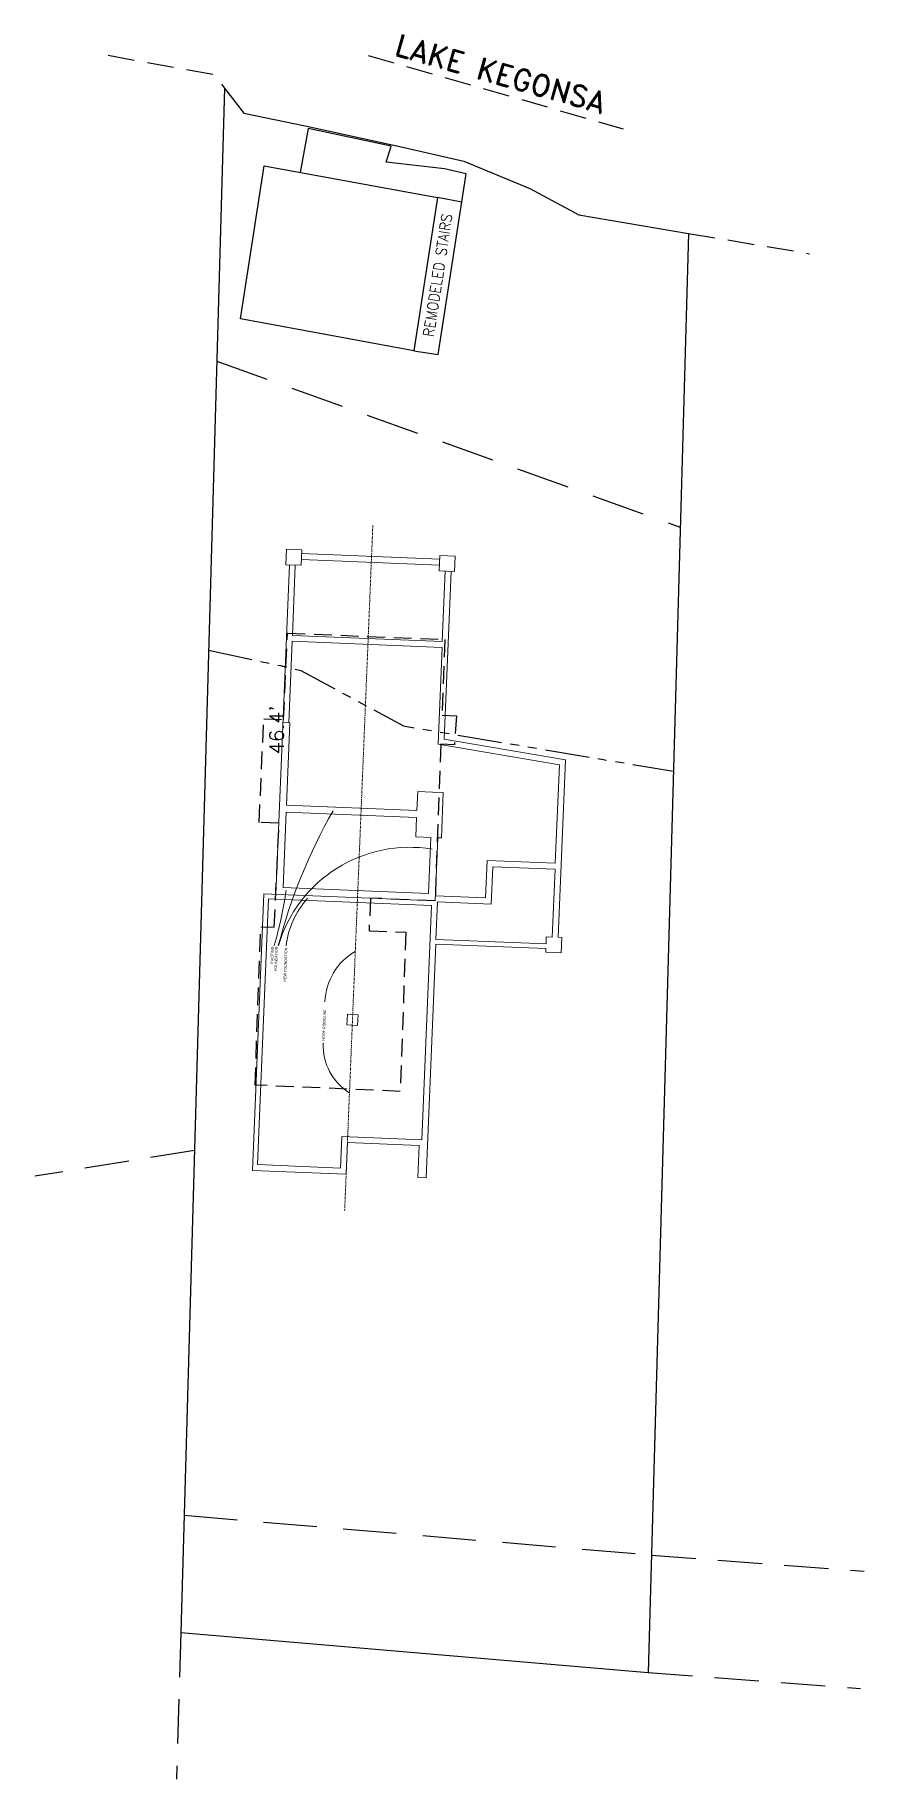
# Model space of a CAD drawing. Extents: x 855811 to 855928, y 436947 to 437192.
import ezdxf
from ezdxf.enums import TextEntityAlignment as Align

# ---------------------------------------------------------------- set-up
doc = ezdxf.new("R2010")
doc.units = 0
doc.header["$MEASUREMENT"] = 0
for name, pattern in [('Center 1_4_', [0.53125, 0.25, -0.09375, 0.09375, -0.09375]), ('DASHED', [0.75, 0.5, -0.25]), ('DASHED2', [0.375, 0.25, -0.125]), ('PHANTOM2', [1.25, 0.625, -0.125, 0.125, -0.125, 0.125, -0.125])]:
    doc.linetypes.add(name, pattern=pattern)
doc.layers.get('0').update_dxf_attribs({"linetype": 'CONTINUOUS'})
doc.layers.get('Defpoints').update_dxf_attribs({"linetype": 'CONTINUOUS'})
for name, color, linetype, lineweight in [('A-DETL-CNTR', 5, 'Center 1_4_', 9), ('G-ANNO-TEXT', 231, 'CONTINUOUS', 9), ('S-FNDN', 32, 'CONTINUOUS', 9)]:
    doc.layers.add(name, color=color, linetype=linetype, lineweight=lineweight)
for name, color, linetype in [('AJOINERS', 3, 'DASHED2'), ('ANNOTATION', 6, 'CONTINUOUS'), ('boundry', 6, 'CONTINUOUS'), ('building', 3, 'CONTINUOUS'), ('BUILDING 2', 3, 'CONTINUOUS'), ('BUILDINGS', 3, 'CONTINUOUS')]:
    doc.layers.add(name, color=color, linetype=linetype)
doc.styles.add('Arial', font='arial.ttf', dxfattribs={"height": 17.703593})
doc.styles.add('ROMAND', font='romand', dxfattribs={"oblique": 10, "height": 8})
doc.styles.add('ROMANS', font='ROMANS.shx', dxfattribs={"height": 2})
doc.dimstyles.new('PANDA', dxfattribs={"dimtxt": 2, "dimasz": 0.18, "dimexe": 0.18, "dimexo": 0.0625, "dimgap": 0.09, "dimtad": 0, "dimdec": 1, "dimzin": 0, "dimdsep": 46, "dimtxsty": 'ROMANS', "dimcen": 0.09, "dimse1": 1, "dimse2": 1, "dimsd1": 1, "dimsd2": 1, "dimadec": 0, "dimazin": 0, "dimtfac": 1, "dimtdec": 1, "dimtofl": 0, "dimtmove": 0, "dimatfit": 3, "dimfxl": 0, "dimtolj": 1, "dimtzin": 0, "dimarcsym": 0})

# ---------------------------------------------------------------- blocks, each defined once
blk = doc.blocks.new('A$C310C5A0E')
at = {"layer": 'building', "color": 1, "linetype": 'DASHED', "ltscale": 5}
for p, q in [((14.49, 128.49), (15.04, 140.67)), ((15.04, 140.67), (37.2, 139.76)), ((37.2, 139.76), (36.8, 129.11)), ((11.05, 114.03), (11.7, 128.61)), ((11.7, 128.61), (14.49, 128.49)), ((36.8, 129.11), (38.83, 129.03)), ((38.83, 129.03), (38.55, 124.95)), ((36.65, 125.02), (35.83, 102.97)), ((38.55, 124.95), (36.65, 125.02)), ((13.84, 113.9), (11.05, 114.03)), ((13.18, 99.27), (13.84, 113.9)), ((26.73, 103.37), (26.52, 98.78)), ((35.83, 102.97), (26.73, 103.37)), ((10.47, 77.06), (11.28, 99.34)), ((11.28, 99.34), (13.18, 99.27)), ((26.52, 98.78), (31.72, 98.56)), ((31.72, 98.56), (30.9, 76.17)), ((30.9, 76.17), (10.47, 77.06))]:
    blk.add_line(p, q, dxfattribs=at)
blk = doc.blocks.new('A$C6E66459F')
at = {"layer": 'A-DETL-CNTR'}
blk.add_line((-51.31, 10.23), (45.19, 10.23), dxfattribs=at)
at = {"layer": 'G-ANNO-TEXT', "color": 251}
for centre, radius, start, end in [((-1.16, 75.73), 55.68, 256.1817, 264.3392), ((-19.12, 2.39), 19.27, 352.8663, 75.9802), ((-30.71, -54.46), 77.28, 62.6297, 77.8621), ((-15.43, 7.66), 12.38, 50.8233, 85.5014), ((-27.87, 6.29), 7.93, 90, 150.4112), ((-22.08, 5.62), 8.6, 32.6197, 90)]:
    blk.add_arc(centre, radius, start, end, dxfattribs=at)
at = {"layer": 'S-FNDN'}
for p, q in [((-46.21, 23.41), (-7.26, 23.41)), ((-46.21, 10.23), (-46.21, 23.41)), ((-7.93, 22.74), (-45.37, 22.74)), ((-45.37, 22.74), (-45.37, 11.06)), ((-7.93, -0.22), (-7.93, 22.74)), ((-7.26, 23.41), (-7.26, -0.72)), ((39.16, 20.08), (39.16, 22.24)), ((39.16, 22.24), (41.33, 22.24)), ((41.33, 22.24), (41.33, 20.08)), ((-7.26, 21.74), (39.16, 21.74)), ((4.35, 20.74), (-6.26, 20.74)), ((-6.26, 20.74), (-6.26, 0.28)), ((4.35, 2.37), (4.35, 20.74)), ((5.35, 20.74), (5.35, 2.37)), ((16.93, 20.74), (5.35, 20.74)), ((16.93, 21.74), (16.93, 20.74)), ((28.43, 20.91), (16.93, 20.91)), ((28.43, -0.22), (28.43, 20.91)), ((29.26, 20.91), (29.26, -0.22)), ((39.16, 20.91), (29.26, 20.91)), ((39.16, 20.08), (41.33, 20.08)), ((39.99, 0.62), (39.99, 20.08)), ((40.83, 20.08), (40.83, 0.62)), ((-41.74, 10.23), (-46.21, 10.23)), ((-45.37, 11.06), (-40.91, 11.06)), ((-41.74, 0.12), (-41.74, 10.23)), ((-40.91, 11.06), (-40.91, -0.22)), ((-25.21, 10.98), (-23.71, 10.98)), ((-25.21, 9.48), (-25.21, 10.98)), ((-23.71, 10.98), (-23.71, 9.48)), ((-23.71, 9.48), (-25.21, 9.48)), ((-46.24, -1.05), (-46.24, 0.12)), ((-46.24, 0.12), (-41.74, 0.12)), ((-6.26, 0.28), (1.64, 0.28)), ((1.64, 2.37), (4.35, 2.37)), ((1.64, 0.28), (1.64, 2.37)), ((5.35, 2.37), (8.02, 2.37)), ((8.02, 2.37), (8.02, 0.28)), ((8.02, 0.28), (8.02, -1.22)), ((39.16, -1.55), (39.16, 0.62)), ((39.16, 0.62), (41.33, 0.62)), ((41.33, 0.62), (41.33, -1.55)), ((-13.33, -1.05), (-46.24, -1.05)), ((-40.91, -0.22), (-7.93, -0.22)), ((-13.33, -16.56), (-13.33, -1.05)), ((-12.66, -1.05), (-12.66, -16.56)), ((-7.39, -1.05), (-12.66, -1.05)), ((-7.39, -8.61), (-7.39, -1.05)), ((-7.26, -0.72), (1.64, -0.72)), ((-6.55, -0.72), (-6.55, -7.78)), ((1.64, -1.22), (1.64, -0.72)), ((8.02, -1.22), (1.64, -1.22)), ((12.62, -17.4), (14.82, -0.22)), ((15.55, -1.05), (13.35, -18.23)), ((14.82, -0.22), (28.43, -0.22)), ((39.16, -1.05), (15.55, -1.05)), ((29.26, -0.22), (39.16, -0.22)), ((39.16, -1.55), (41.33, -1.55)), ((-2.11, -8.61), (-7.39, -8.61)), ((-6.55, -7.78), (-1.27, -7.78)), ((-2.11, -17.4), (-2.11, -8.61)), ((-1.27, -7.78), (-1.27, -17.4)), ((-13.83, -18.73), (-13.83, -16.56)), ((-13.83, -16.56), (-13.33, -16.56)), ((-12.66, -16.56), (-11.66, -16.56)), ((-11.66, -16.56), (-11.66, -17.4)), ((-13.83, -18.73), (-11.66, -18.73)), ((-11.66, -17.4), (-2.11, -17.4)), ((13.35, -18.23), (-11.66, -18.23)), ((-11.66, -18.23), (-11.66, -18.73)), ((-1.27, -17.4), (12.62, -17.4))]:
    blk.add_line(p, q, dxfattribs=at)
at = {"layer": 'G-ANNO-TEXT', "color": 251, "char_height": 0.3688, "width": 5.2425, "attachment_point": 3, "rotation": 0.3096, "line_spacing_factor": 0.938532, "style": 'Arial'}
for s, insert in [('{EXISTING FOUNDATION}', (-14.61, 22.11)), ('{NEW FOUNDATION}', (-14.71, 20.18))]:
    blk.add_mtext(s, dxfattribs=dict(at, insert=insert))
at = {"layer": 'G-ANNO-TEXT', "color": 251, "insert": (-27.55, 14.38), "char_height": 0.3688, "width": 5.2425, "attachment_point": 1, "line_spacing_factor": 0.938532, "style": 'Arial'}
blk.add_mtext('ROOF RIDGELINE', dxfattribs=at)
blk = doc.blocks.new('*D2')
at = {"layer": 'Defpoints', "color": 0}
for p in [(855845.49, 437117.69), (855847.85, 437117.69), (855845.94, 437071.31)]:
    blk.add_point(p, dxfattribs=at)
at = {"layer": 'BUILDING 2', "color": 0, "insert": (855845.49, 437094.5), "char_height": 2, "attachment_point": 5, "rotation": 90, "style": 'ROMANS'}
blk.add_mtext("\\A1;46.4'", dxfattribs=at)

msp = doc.modelspace()

# ---------------------------------------------------------------- linework, layer by layer
at = {"layer": 'AJOINERS', "color": 4, "ltscale": 15}
msp.add_line((855858.38, 437189.41), (855894.3, 437179.08), dxfattribs=at)
at = {"layer": 'AJOINERS', "ltscale": 25}
for p, q in [((855833.91, 437035.31), (855811.45, 437031.67)), ((855898.28, 436978.36), (855928.22, 436976.1)), ((855897.82, 436961.85), (855927.73, 436959.59))]:
    msp.add_line(p, q, dxfattribs=at)
at = {"layer": 'AJOINERS', "color": 4, "ltscale": 30}
msp.add_line((855832.45, 436983.96), (855898.28, 436978.37), dxfattribs=at)
at = {"layer": 'AJOINERS', "color": 4, "ltscale": 15, "flags": 128}
for points in [[(855821.75, 437189.43), (855836.66, 437186.73), (855838.15, 437184.82)], [(855903.48, 437164.37), (855920.52, 437161.51)]]:
    msp.add_lwpolyline(points, dxfattribs=at)
at = {"layer": 'AJOINERS', "color": 4, "ltscale": 30}
msp.add_lwpolyline([(855837.06, 437146.38), (855902.33, 437123.02)], dxfattribs=at)
at = {"layer": 'AJOINERS', "ltscale": 25}
msp.add_lwpolyline([(855831.98, 436967.44), (855831.4, 436946.83)], dxfattribs=at)
at = {"layer": 'boundry'}
for p in [(855903.48, 437164.37), (855831.98, 436967.44)]:
    msp.add_line(p, (855897.82, 436961.85), dxfattribs=at)
for points in [[(855838.15, 437184.82), (855831.98, 436967.44)], [(855838.15, 437184.82), (855840.89, 437181.3), (855849.53, 437179.51), (855862.44, 437176.71), (855871.85, 437174.54), (855881.17, 437170.67), (855888.05, 437166.96), (855903.48, 437164.37)]]:
    msp.add_lwpolyline(points, dxfattribs=at)
at = {"layer": 'building'}
for p, q in [((855840.39, 437152.32), (855843.72, 437173.88)), ((855843.72, 437173.88), (855868.13, 437169.4)), ((855868.13, 437169.4), (855864.81, 437147.84)), ((855871.57, 437168.75), (855868.13, 437169.4)), ((855864.81, 437147.84), (855840.39, 437152.32))]:
    msp.add_line(p, q, dxfattribs=at)
msp.add_lwpolyline([(855864.81, 437147.84), (855868.26, 437147.3), (855872.19, 437172.77), (855869.15, 437173.46), (855860.91, 437174.41), (855861.6, 437176.65), (855849.95, 437179.15), (855848.81, 437172.95)], dxfattribs=at)
at = {"layer": 'BUILDINGS', "linetype": 'PHANTOM2', "ltscale": 10, "flags": 128}
msp.add_lwpolyline([(855835.9, 437105.72), (855846.03, 437103.53), (855848.88, 437102.87), (855848.89, 437102.86), (855863.34, 437095.05), (855901.38, 437088.67)], dxfattribs=at)

# ---------------------------------------------------------------- block references
msp.add_blockref('A$C310C5A0E', (855831.98, 436967.44))
at = {"layer": 'BUILDING 2', "color": 2, "rotation": 87.64330870016389}
msp.add_blockref('A$C6E66459F', (855867.4, 437077.7), dxfattribs=at)

# ---------------------------------------------------------------- texts
at = {"layer": 'ANNOTATION', "color": 5, "style": 'ROMAND'}
msp.add_text('LAKE KEGONSA', height=3, rotation=344.1416, dxfattribs=at).set_placement((855877.05, 437186.82, 693.27), align=Align.MIDDLE_CENTER)
at = {"layer": 'ANNOTATION', "color": 1, "style": 'ROMANS', "width": 0.9}
msp.add_text('REMODELED STAIRS', height=1.5, rotation=81.2359, dxfattribs=at).set_placement((855868.17, 437158.47, 693.27), align=Align.MIDDLE_CENTER)

# ---------------------------------------------------------------- dimensions: what is measured, and where the dimension line sits
at = {"layer": 'BUILDING 2', "color": 2}
dim = msp.add_linear_dim(base=(855845.49, 437117.69), p1=(855845.94, 437071.31), p2=(855847.85, 437117.69), angle=90, dimstyle='PANDA', override={"dimpost": "'"}, dxfattribs=at)
dim.commit()
dim.dimension.update_dxf_attribs({"geometry": '*D2', "text_midpoint": (855845.49, 437094.5)})

doc.saveas('drawing.dxf')
